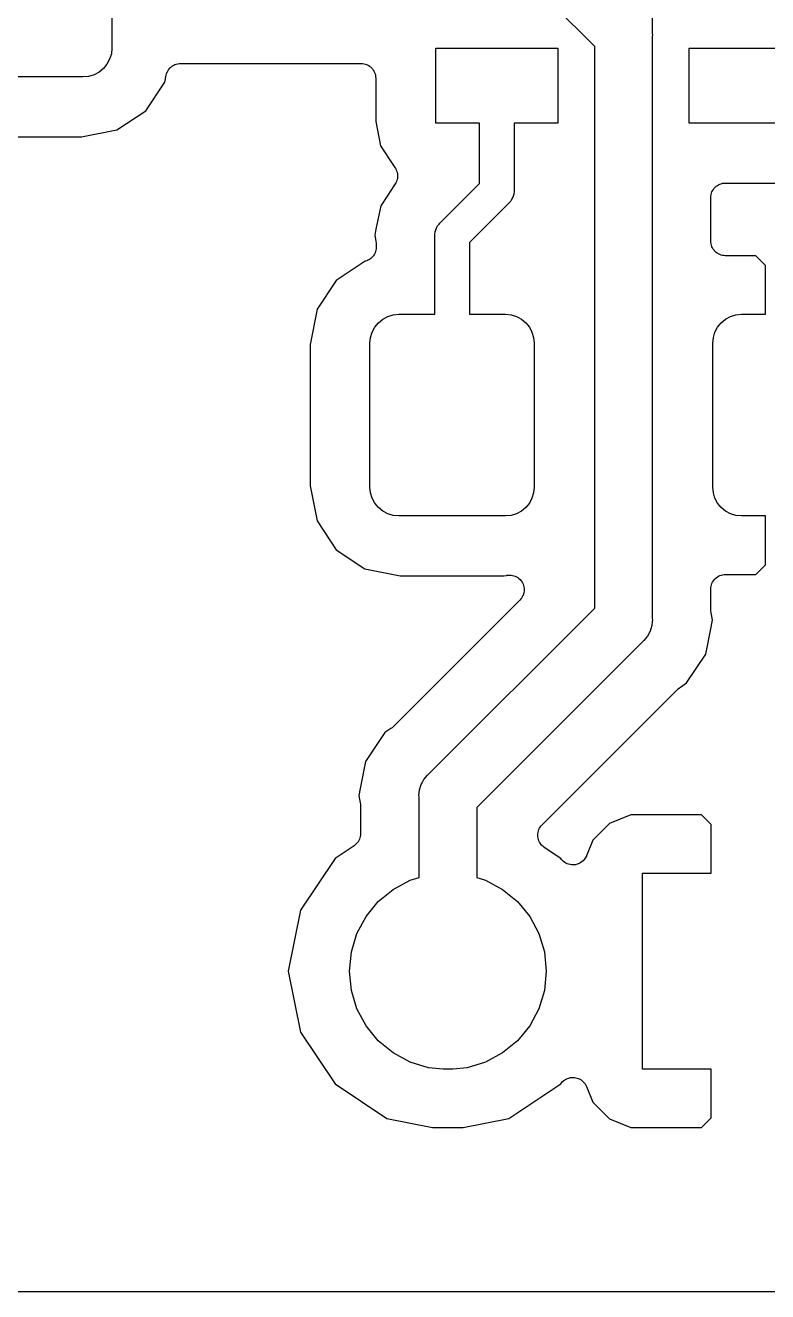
# Model space of a CAD drawing. Extents: x 103.3 to 173.2, y -93.7 to -52.1.
# Drawn here: x 116.22 to 122.66, y -93.71 to -82.72 of the extents above; entities that cross this region are included whole.
import ezdxf

# ---------------------------------------------------------------- set-up
doc = ezdxf.new("R2010")
doc.units = 0
doc.header["$MEASUREMENT"] = 0
doc.layers.add('BLACK', color=7, linetype='CONTINUOUS')

msp = doc.modelspace()

# ---------------------------------------------------------------- linework, layer by layer
at = {"layer": 'BLACK', "linetype": 'CONTINUOUS'}
for p, q in [((121.662, -82.3083), (121.662, -82.7917)), ((116.971, -82.546), (116.971, -82.921)), ((121.162, -82.9076), (120.8, -82.546)), ((121.662, -82.7917), (121.663, -82.804)), ((121.663, -82.804), (121.662, -82.8163)), ((121.662, -82.8163), (121.662, -87.8717)), ((116.967, -82.9698), (116.952, -83.0167)), ((116.971, -82.921), (116.967, -82.9698)), ((119.782, -83.571), (119.782, -82.921)), ((119.782, -82.921), (120.842, -82.921)), ((120.842, -82.921), (120.842, -83.571)), ((121.162, -87.7804), (121.162, -82.9076)), ((121.982, -83.571), (121.982, -82.921)), ((121.982, -82.921), (123.042, -82.921)), ((116.929, -83.0599), (116.898, -83.0978)), ((116.952, -83.0167), (116.929, -83.0599)), ((117.47, -83.1), (117.478, -83.0909)), ((117.478, -83.0902), (117.488, -83.0827)), ((117.478, -83.0906), (117.478, -83.0902)), ((117.478, -83.0909), (117.478, -83.0906)), ((117.488, -83.0827), (117.497, -83.0752)), ((117.497, -83.075), (117.498, -83.0747)), ((117.497, -83.0752), (117.497, -83.075)), ((117.498, -83.0747), (117.508, -83.0691)), ((117.508, -83.0691), (117.519, -83.0636)), ((117.519, -83.0634), (117.52, -83.0632)), ((117.519, -83.0636), (117.519, -83.0634)), ((117.52, -83.0632), (117.531, -83.0598)), ((117.531, -83.0598), (117.543, -83.0564)), ((117.543, -83.0564), (117.544, -83.0562)), ((117.543, -83.0564), (117.543, -83.0564)), ((117.544, -83.0562), (117.555, -83.0552)), ((117.555, -83.0552), (117.567, -83.054)), ((117.567, -83.054), (119.135, -83.054)), ((119.135, -83.054), (119.135, -83.054)), ((119.135, -83.054), (119.135, -83.054)), ((119.135, -83.054), (119.135, -83.054)), ((119.135, -83.054), (119.136, -83.054)), ((119.136, -83.054), (119.148, -83.0553)), ((119.148, -83.0553), (119.16, -83.0566)), ((119.16, -83.0566), (119.161, -83.0567)), ((119.161, -83.0567), (119.161, -83.0568)), ((119.161, -83.0568), (119.172, -83.0604)), ((119.172, -83.0604), (119.184, -83.0639)), ((119.184, -83.0639), (119.184, -83.0641)), ((119.184, -83.0641), (119.185, -83.0643)), ((119.185, -83.0643), (119.195, -83.07)), ((119.195, -83.07), (119.206, -83.0757)), ((119.206, -83.0757), (119.206, -83.076)), ((119.206, -83.076), (119.206, -83.0762)), ((119.206, -83.0762), (119.215, -83.0839)), ((119.215, -83.0839), (119.225, -83.0915)), ((119.225, -83.0915), (119.225, -83.0919)), ((116.721, -83.171), (115.796, -83.171)), ((116.77, -83.1662), (116.721, -83.171)), ((116.817, -83.152), (116.77, -83.1662)), ((116.86, -83.1289), (116.817, -83.152)), ((116.898, -83.0978), (116.86, -83.1289)), ((117.431, -83.2149), (117.443, -83.1562)), ((117.443, -83.1545), (117.447, -83.1431)), ((117.443, -83.1554), (117.443, -83.1545)), ((117.443, -83.1555), (117.443, -83.1554)), ((117.443, -83.1562), (117.443, -83.1555)), ((117.443, -83.1555), (117.443, -83.1555)), ((117.447, -83.1431), (117.45, -83.1318)), ((117.45, -83.1313), (117.451, -83.1309)), ((117.45, -83.1318), (117.45, -83.1313)), ((117.451, -83.1309), (117.456, -83.1204)), ((117.456, -83.1204), (117.462, -83.11)), ((117.462, -83.1092), (117.47, -83.1)), ((117.462, -83.1096), (117.462, -83.1092)), ((117.462, -83.11), (117.462, -83.1096)), ((119.225, -83.0919), (119.225, -83.0921)), ((119.225, -83.0921), (119.233, -83.1015)), ((119.233, -83.1015), (119.24, -83.1107)), ((119.24, -83.1107), (119.241, -83.1111)), ((119.241, -83.1111), (119.241, -83.1115)), ((119.241, -83.1115), (119.246, -83.1221)), ((119.246, -83.1221), (119.252, -83.1326)), ((119.252, -83.1326), (119.252, -83.133)), ((119.252, -83.133), (119.252, -83.1334)), ((119.252, -83.1334), (119.256, -83.1449)), ((119.256, -83.1449), (119.259, -83.1563)), ((119.259, -83.1563), (119.259, -83.1568)), ((119.259, -83.1568), (119.259, -83.1572)), ((119.259, -83.1572), (119.26, -83.1691)), ((119.26, -83.1691), (119.262, -83.181)), ((119.262, -83.181), (119.262, -83.5585)), ((117.265, -83.464), (117.431, -83.2149)), ((117.015, -83.6305), (117.265, -83.464)), ((116.709, -83.6914), (117.015, -83.6305)), ((119.262, -83.5585), (119.303, -83.7692)), ((120.162, -83.571), (119.782, -83.571)), ((120.162, -84.0959), (120.162, -83.571)), ((120.842, -83.571), (120.462, -83.571)), ((120.462, -83.571), (120.462, -84.1506)), ((123.042, -83.571), (121.982, -83.571)), ((115.809, -83.6914), (116.709, -83.6914)), ((119.303, -83.7692), (119.428, -83.9556)), ((119.428, -83.9556), (119.431, -83.9595)), ((119.431, -83.9595), (119.431, -83.9598)), ((119.431, -83.9598), (119.432, -83.9602)), ((119.432, -83.9602), (119.437, -83.9708)), ((119.437, -83.9708), (119.443, -83.9814)), ((119.442, -84.079), (119.436, -84.0895)), ((119.446, -84.0667), (119.442, -84.0782)), ((119.442, -84.0782), (119.442, -84.0786)), ((119.442, -84.0786), (119.442, -84.079)), ((119.443, -83.9814), (119.443, -83.9818)), ((119.443, -83.9818), (119.443, -83.9822)), ((119.443, -83.9822), (119.446, -83.9936)), ((119.446, -83.9936), (119.45, -84.0051)), ((119.45, -84.0553), (119.446, -84.0667)), ((119.45, -84.0051), (119.45, -84.0056)), ((119.45, -84.0056), (119.45, -84.006)), ((119.45, -84.006), (119.451, -84.0179)), ((119.451, -84.0426), (119.45, -84.0545)), ((119.45, -84.0545), (119.45, -84.0549)), ((119.45, -84.0549), (119.45, -84.0553)), ((119.451, -84.0179), (119.452, -84.0298)), ((119.452, -84.0306), (119.451, -84.0426)), ((119.452, -84.0298), (119.452, -84.0302)), ((119.452, -84.0302), (119.452, -84.0306)), ((119.42, -84.1157), (119.366, -84.1968)), ((119.431, -84.1), (119.42, -84.1156)), ((119.42, -84.1156), (119.42, -84.1157)), ((119.436, -84.0895), (119.431, -84.1)), ((119.824, -84.4342), (120.162, -84.0959)), ((120.46, -84.1874), (120.452, -84.214)), ((120.462, -84.1654), (120.46, -84.1874)), ((120.462, -84.1506), (120.463, -84.158)), ((120.463, -84.158), (120.462, -84.1654)), ((120.462, -84.1654), (120.462, -84.1654)), ((122.173, -84.192), (122.176, -84.1806)), ((122.176, -84.1806), (122.18, -84.1692)), ((122.18, -84.1684), (122.186, -84.158)), ((122.18, -84.1688), (122.18, -84.1684)), ((122.18, -84.1692), (122.18, -84.1688)), ((122.186, -84.158), (122.192, -84.1474)), ((122.192, -84.1467), (122.2, -84.1376)), ((122.192, -84.1471), (122.192, -84.1467)), ((122.192, -84.1474), (122.192, -84.1471)), ((122.2, -84.1376), (122.208, -84.1283)), ((122.208, -84.1277), (122.217, -84.1202)), ((122.208, -84.128), (122.208, -84.1277)), ((122.208, -84.1283), (122.208, -84.128)), ((122.217, -84.1202), (122.227, -84.1127)), ((122.227, -84.1122), (122.238, -84.1066)), ((122.227, -84.1124), (122.227, -84.1122)), ((122.227, -84.1127), (122.227, -84.1124)), ((122.238, -84.1066), (122.249, -84.101)), ((122.249, -84.1007), (122.261, -84.0973)), ((122.249, -84.1009), (122.249, -84.1007)), ((122.249, -84.101), (122.249, -84.1009)), ((122.261, -84.0973), (122.272, -84.0939)), ((122.272, -84.0939), (122.273, -84.0938)), ((122.273, -84.0937), (122.285, -84.0926)), ((122.273, -84.0938), (122.273, -84.0937)), ((122.285, -84.0926), (122.297, -84.0914)), ((122.297, -84.0914), (123.029, -84.0914)), ((119.305, -84.2888), (119.264, -84.493)), ((119.366, -84.1968), (119.305, -84.2888)), ((119.366, -84.1968), (119.366, -84.1968)), ((120.413, -84.2693), (120.075, -84.6076)), ((120.419, -84.2646), (120.413, -84.2693)), ((120.43, -84.2506), (120.419, -84.2646)), ((120.437, -84.2417), (120.43, -84.2506)), ((120.451, -84.2157), (120.437, -84.2417)), ((120.452, -84.214), (120.451, -84.2157)), ((122.17, -84.2167), (122.171, -84.2047)), ((122.17, -84.2175), (122.17, -84.2167)), ((122.17, -84.2176), (122.17, -84.2175)), ((122.17, -84.2184), (122.17, -84.2176)), ((122.17, -84.2176), (122.17, -84.2176)), ((122.17, -84.596), (122.17, -84.2184)), ((122.171, -84.2047), (122.173, -84.1929)), ((122.173, -84.1925), (122.173, -84.192)), ((122.173, -84.1929), (122.173, -84.1925)), ((119.264, -84.493), (119.254, -84.5455)), ((119.264, -84.493), (119.264, -84.493)), ((119.774, -84.5381), (119.777, -84.5161)), ((119.777, -84.5161), (119.785, -84.4878)), ((119.785, -84.4878), (119.793, -84.4738)), ((119.793, -84.4738), (119.799, -84.4618)), ((119.799, -84.4618), (119.811, -84.4474)), ((119.811, -84.4474), (119.818, -84.4389)), ((119.818, -84.4389), (119.824, -84.4342)), ((119.254, -84.5455), (119.264, -84.598)), ((119.264, -84.598), (119.264, -84.5998)), ((119.264, -84.5998), (119.265, -84.6113)), ((119.265, -84.6113), (119.266, -84.6228)), ((119.266, -84.6228), (119.266, -84.6477)), ((119.774, -84.5455), (119.774, -84.5381)), ((119.774, -84.5529), (119.774, -84.5455)), ((119.774, -85.231), (119.774, -84.5529)), ((120.075, -84.6076), (120.075, -85.231)), ((122.171, -84.6079), (122.17, -84.596)), ((122.172, -84.6198), (122.171, -84.6079)), ((122.172, -84.6202), (122.172, -84.6198)), ((122.172, -84.6207), (122.172, -84.6202)), ((122.176, -84.6321), (122.172, -84.6207)), ((119.228, -84.7384), (119.219, -84.7459)), ((119.229, -84.7381), (119.228, -84.7384)), ((119.237, -84.7285), (119.229, -84.7377)), ((119.229, -84.7377), (119.229, -84.7381)), ((119.244, -84.7195), (119.237, -84.7285)), ((119.245, -84.719), (119.244, -84.7195)), ((119.25, -84.7082), (119.245, -84.7186)), ((119.245, -84.7186), (119.245, -84.719)), ((119.256, -84.6977), (119.25, -84.7082)), ((119.257, -84.6968), (119.256, -84.6973)), ((119.256, -84.6973), (119.256, -84.6977)), ((119.26, -84.6855), (119.257, -84.6968)), ((119.264, -84.6741), (119.26, -84.6855)), ((119.265, -84.6614), (119.264, -84.6731)), ((119.264, -84.6731), (119.264, -84.6736)), ((119.264, -84.6736), (119.264, -84.6741)), ((119.266, -84.6495), (119.265, -84.6614)), ((119.266, -84.6477), (119.266, -84.6485)), ((119.266, -84.6485), (119.266, -84.6485)), ((119.266, -84.6485), (119.266, -84.6485)), ((119.266, -84.6485), (119.266, -84.6495)), ((122.179, -84.6436), (122.176, -84.6321)), ((122.179, -84.644), (122.179, -84.6436)), ((122.18, -84.6444), (122.179, -84.644)), ((122.185, -84.6549), (122.18, -84.6444)), ((122.191, -84.6655), (122.185, -84.6549)), ((122.191, -84.6659), (122.191, -84.6655)), ((122.191, -84.6663), (122.191, -84.6659)), ((122.199, -84.6755), (122.191, -84.6663)), ((122.206, -84.6849), (122.199, -84.6755)), ((122.207, -84.6851), (122.206, -84.6849)), ((122.207, -84.6855), (122.207, -84.6851)), ((122.216, -84.6931), (122.207, -84.6855)), ((122.225, -84.7008), (122.216, -84.6931)), ((122.226, -84.701), (122.225, -84.7008)), ((122.226, -84.7013), (122.226, -84.701)), ((122.237, -84.707), (122.226, -84.7013)), ((122.247, -84.7127), (122.237, -84.707)), ((122.247, -84.7129), (122.247, -84.7127)), ((122.248, -84.7131), (122.247, -84.7129)), ((122.259, -84.7166), (122.248, -84.7131)), ((122.271, -84.7202), (122.259, -84.7166)), ((122.271, -84.7203), (122.271, -84.7202)), ((122.271, -84.7204), (122.271, -84.7203)), ((122.283, -84.7217), (122.271, -84.7204)), ((122.295, -84.723), (122.283, -84.7217)), ((122.296, -84.723), (122.295, -84.723)), ((122.297, -84.723), (122.296, -84.723)), ((122.296, -84.723), (122.296, -84.723)), ((122.296, -84.723), (122.296, -84.723)), ((122.561, -84.723), (122.297, -84.723)), ((122.645, -84.8074), (122.561, -84.723)), ((119.169, -84.7708), (118.919, -84.938)), ((119.176, -84.7688), (119.169, -84.7708)), ((119.187, -84.7655), (119.176, -84.7688)), ((119.188, -84.7652), (119.187, -84.7655)), ((119.198, -84.7595), (119.188, -84.7651)), ((119.188, -84.7651), (119.188, -84.7652)), ((119.209, -84.754), (119.198, -84.7595)), ((119.21, -84.7534), (119.209, -84.7537)), ((119.209, -84.7537), (119.209, -84.754)), ((119.219, -84.7459), (119.21, -84.7534)), ((122.645, -85.231), (122.645, -84.8074)), ((118.919, -84.938), (118.753, -85.1871)), ((118.753, -85.1871), (118.692, -85.4935)), ((119.285, -85.3042), (119.323, -85.2731)), ((119.323, -85.2731), (119.366, -85.25)), ((119.366, -85.25), (119.413, -85.2358)), ((119.413, -85.2358), (119.462, -85.231)), ((119.462, -85.231), (119.774, -85.231)), ((120.075, -85.231), (120.387, -85.231)), ((120.387, -85.231), (120.436, -85.2358)), ((120.436, -85.2358), (120.483, -85.25)), ((120.483, -85.25), (120.526, -85.2731)), ((120.526, -85.2731), (120.564, -85.3042)), ((122.26, -85.3042), (122.298, -85.2731)), ((122.298, -85.2731), (122.341, -85.25)), ((122.341, -85.25), (122.388, -85.2358)), ((122.388, -85.2358), (122.437, -85.231)), ((122.437, -85.231), (122.645, -85.231)), ((119.217, -85.4322), (119.231, -85.3853)), ((119.231, -85.3853), (119.254, -85.3421)), ((119.254, -85.3421), (119.285, -85.3042)), ((120.564, -85.3042), (120.595, -85.3421)), ((120.595, -85.3421), (120.618, -85.3853)), ((120.618, -85.3853), (120.632, -85.4322)), ((122.192, -85.4322), (122.206, -85.3853)), ((122.206, -85.3853), (122.229, -85.3421)), ((122.229, -85.3421), (122.26, -85.3042)), ((118.692, -85.4935), (118.692, -86.7185)), ((119.212, -85.481), (119.217, -85.4322)), ((119.212, -86.731), (119.212, -85.481)), ((120.632, -85.4322), (120.637, -85.481)), ((120.637, -85.481), (120.637, -86.731)), ((122.187, -85.481), (122.192, -85.4322)), ((122.187, -86.731), (122.187, -85.481)), ((118.692, -86.7185), (118.753, -87.0249)), ((119.217, -86.7798), (119.212, -86.731)), ((119.231, -86.8267), (119.217, -86.7798)), ((119.254, -86.8699), (119.231, -86.8267)), ((120.618, -86.8267), (120.595, -86.8699)), ((120.632, -86.7798), (120.618, -86.8267)), ((120.637, -86.731), (120.632, -86.7798)), ((122.192, -86.7798), (122.187, -86.731)), ((122.206, -86.8267), (122.192, -86.7798)), ((122.229, -86.8699), (122.206, -86.8267)), ((119.285, -86.9078), (119.254, -86.8699)), ((119.323, -86.9389), (119.285, -86.9078)), ((120.564, -86.9078), (120.526, -86.9389)), ((120.595, -86.8699), (120.564, -86.9078)), ((122.26, -86.9078), (122.229, -86.8699)), ((122.298, -86.9389), (122.26, -86.9078)), ((118.753, -87.0249), (118.919, -87.274)), ((119.366, -86.962), (119.323, -86.9389)), ((119.413, -86.9762), (119.366, -86.962)), ((119.462, -86.981), (119.413, -86.9762)), ((120.387, -86.981), (119.462, -86.981)), ((120.436, -86.9762), (120.387, -86.981)), ((120.483, -86.962), (120.436, -86.9762)), ((120.526, -86.9389), (120.483, -86.962)), ((122.341, -86.962), (122.298, -86.9389)), ((122.388, -86.9762), (122.341, -86.962)), ((122.437, -86.981), (122.388, -86.9762)), ((122.645, -86.981), (122.437, -86.981)), ((122.645, -87.4046), (122.645, -86.981)), ((118.919, -87.274), (119.168, -87.4405)), ((119.168, -87.4405), (119.475, -87.5014)), ((122.561, -87.489), (122.645, -87.4046)), ((119.475, -87.5014), (120.374, -87.5014)), ((120.374, -87.5014), (120.398, -87.4967)), ((120.398, -87.4967), (120.4, -87.4964)), ((120.4, -87.4963), (120.412, -87.4953)), ((120.4, -87.4964), (120.4, -87.4963)), ((120.4, -87.4964), (120.4, -87.4964)), ((120.4, -87.4964), (120.4, -87.4964)), ((120.412, -87.4953), (120.425, -87.4943)), ((120.425, -87.4943), (120.425, -87.4943)), ((120.425, -87.4943), (120.425, -87.4943)), ((120.425, -87.4943), (120.437, -87.4956)), ((120.437, -87.4956), (120.449, -87.4969)), ((120.449, -87.4969), (120.449, -87.497)), ((120.449, -87.497), (120.449, -87.497)), ((120.449, -87.497), (120.461, -87.5007)), ((120.461, -87.5007), (120.473, -87.5043)), ((120.473, -87.5043), (120.473, -87.5044)), ((120.473, -87.5044), (120.473, -87.5045)), ((120.473, -87.5045), (120.484, -87.5103)), ((120.484, -87.5103), (120.495, -87.5162)), ((120.495, -87.5162), (120.495, -87.5163)), ((120.495, -87.5163), (120.495, -87.5164)), ((120.495, -87.5164), (120.504, -87.5244)), ((120.504, -87.5244), (120.514, -87.5321)), ((120.514, -87.5321), (120.514, -87.5322)), ((120.514, -87.5322), (120.514, -87.5323)), ((120.514, -87.5323), (120.521, -87.5418)), ((120.521, -87.5418), (120.529, -87.5513)), ((120.529, -87.5513), (120.529, -87.5515)), ((120.529, -87.5515), (120.529, -87.5516)), ((120.529, -87.5516), (120.535, -87.5624)), ((120.535, -87.5624), (120.541, -87.5733)), ((120.541, -87.5733), (120.541, -87.5734)), ((120.541, -87.5734), (120.541, -87.5736)), ((120.541, -87.5736), (120.544, -87.5855)), ((120.544, -87.5855), (120.548, -87.597)), ((120.548, -87.597), (120.548, -87.5972)), ((120.548, -87.5972), (120.548, -87.5973)), ((120.548, -87.5973), (120.549, -87.6096)), ((122.171, -87.6023), (122.173, -87.5905)), ((122.173, -87.5896), (122.176, -87.5782)), ((122.173, -87.59), (122.173, -87.5896)), ((122.173, -87.5905), (122.173, -87.59)), ((122.176, -87.5782), (122.18, -87.5668)), ((122.18, -87.566), (122.186, -87.5555)), ((122.18, -87.5664), (122.18, -87.566)), ((122.18, -87.5668), (122.18, -87.5664)), ((122.186, -87.5555), (122.192, -87.545)), ((122.192, -87.5442), (122.2, -87.5351)), ((122.192, -87.5446), (122.192, -87.5442)), ((122.192, -87.545), (122.192, -87.5446)), ((122.2, -87.5351), (122.208, -87.5259)), ((122.208, -87.5253), (122.217, -87.5178)), ((122.208, -87.5256), (122.208, -87.5253)), ((122.208, -87.5259), (122.208, -87.5256)), ((122.217, -87.5178), (122.227, -87.5102)), ((122.227, -87.5097), (122.238, -87.5042)), ((122.227, -87.51), (122.227, -87.5097)), ((122.227, -87.5102), (122.227, -87.51)), ((122.238, -87.5042), (122.249, -87.4986)), ((122.249, -87.4982), (122.261, -87.4949)), ((122.249, -87.4985), (122.249, -87.4982)), ((122.249, -87.4986), (122.249, -87.4985)), ((122.261, -87.4949), (122.272, -87.4914)), ((122.272, -87.4914), (122.273, -87.4914)), ((122.273, -87.4912), (122.285, -87.4902)), ((122.273, -87.4914), (122.273, -87.4912)), ((122.285, -87.4902), (122.297, -87.489)), ((122.297, -87.489), (122.561, -87.489)), ((120.521, -87.7016), (120.513, -87.711)), ((120.529, -87.6922), (120.521, -87.7016)), ((120.534, -87.6813), (120.529, -87.6919)), ((120.529, -87.6919), (120.529, -87.692)), ((120.529, -87.692), (120.529, -87.6922)), ((120.54, -87.6704), (120.534, -87.6813)), ((120.544, -87.6586), (120.54, -87.67)), ((120.54, -87.67), (120.54, -87.6702)), ((120.54, -87.6702), (120.54, -87.6704)), ((120.548, -87.6467), (120.544, -87.6586)), ((120.549, -87.6343), (120.548, -87.6463)), ((120.548, -87.6463), (120.548, -87.6465)), ((120.548, -87.6465), (120.548, -87.6467)), ((120.549, -87.6096), (120.55, -87.6217)), ((120.55, -87.622), (120.549, -87.6343)), ((120.55, -87.6217), (120.55, -87.6218)), ((120.55, -87.6218), (120.55, -87.622)), ((122.17, -87.6142), (122.171, -87.6023)), ((122.17, -87.6151), (122.17, -87.6142)), ((122.17, -87.616), (122.17, -87.6151)), ((122.17, -87.6151), (122.17, -87.6151)), ((122.17, -87.6151), (122.17, -87.6151)), ((122.17, -87.7968), (122.17, -87.616)), ((120.513, -87.711), (119.414, -88.8104)), ((119.72, -89.2225), (121.162, -87.7804)), ((122.171, -87.8083), (122.17, -87.7968)), ((122.172, -87.8199), (122.171, -87.8083)), ((121.662, -87.8963), (121.658, -87.933)), ((121.662, -87.8717), (121.663, -87.884)), ((121.663, -87.884), (121.662, -87.8963)), ((121.662, -87.8963), (121.662, -87.8963)), ((122.172, -87.8216), (122.172, -87.8199)), ((122.185, -87.884), (122.172, -87.8216)), ((122.172, -87.9464), (122.185, -87.884)), ((121.621, -88.0236), (121.59, -88.0616)), ((121.644, -87.9801), (121.621, -88.0236)), ((121.658, -87.933), (121.644, -87.9801)), ((122.126, -88.1798), (122.172, -87.9464)), ((122.172, -87.9464), (122.172, -87.9464)), ((121.58, -88.0695), (120.138, -89.5116)), ((121.59, -88.0616), (121.58, -88.0695)), ((121.958, -88.4305), (122.126, -88.1798)), ((121.888, -88.4804), (121.897, -88.4731)), ((121.897, -88.4731), (121.906, -88.4658)), ((121.906, -88.4658), (121.958, -88.4305)), ((120.706, -89.6625), (121.886, -88.4816)), ((121.886, -88.4816), (121.888, -88.4804)), ((119.342, -88.8615), (119.174, -89.1122)), ((119.394, -88.8262), (119.342, -88.8615)), ((119.403, -88.8188), (119.394, -88.8262)), ((119.412, -88.8116), (119.403, -88.8188)), ((119.414, -88.8104), (119.412, -88.8116)), ((119.174, -89.1122), (119.128, -89.3456)), ((119.679, -89.2684), (119.71, -89.2304)), ((119.71, -89.2304), (119.72, -89.2225)), ((119.128, -89.3456), (119.115, -89.408)), ((119.128, -89.3456), (119.128, -89.3456)), ((119.642, -89.359), (119.656, -89.3119)), ((119.656, -89.3119), (119.664, -89.2963)), ((119.664, -89.2963), (119.679, -89.2684)), ((119.115, -89.408), (119.128, -89.4704)), ((119.637, -89.408), (119.642, -89.359)), ((119.638, -89.4203), (119.637, -89.408)), ((119.638, -90.1196), (119.638, -89.4203)), ((119.128, -89.4704), (119.128, -89.4721)), ((119.128, -89.4721), (119.129, -89.4837)), ((119.129, -89.4837), (119.13, -89.4952)), ((119.13, -89.4952), (119.13, -89.7373)), ((120.138, -89.5116), (120.138, -90.1196)), ((121.477, -89.574), (121.29, -89.6513)), ((122.09, -89.574), (121.477, -89.574)), ((122.174, -89.6584), (122.09, -89.574)), ((120.684, -89.6922), (120.69, -89.6816)), ((120.69, -89.681), (120.698, -89.6718)), ((120.69, -89.6813), (120.69, -89.681)), ((120.69, -89.6816), (120.69, -89.6813)), ((120.698, -89.6718), (120.706, -89.6625)), ((121.29, -89.6513), (121.147, -89.7942)), ((122.174, -90.082), (122.174, -89.6584)), ((119.12, -89.7874), (119.114, -89.7977)), ((119.124, -89.775), (119.12, -89.7863)), ((119.12, -89.7863), (119.12, -89.7868)), ((119.12, -89.7868), (119.12, -89.7874)), ((119.127, -89.7637), (119.124, -89.775)), ((119.129, -89.7509), (119.127, -89.7626)), ((119.127, -89.7626), (119.127, -89.7631)), ((119.127, -89.7631), (119.127, -89.7637)), ((119.13, -89.7391), (119.129, -89.7509)), ((119.13, -89.7373), (119.13, -89.7379)), ((119.13, -89.7379), (119.13, -89.7379)), ((119.13, -89.7379), (119.13, -89.7379)), ((119.13, -89.7379), (119.13, -89.7391)), ((120.668, -89.751), (120.67, -89.7392)), ((120.668, -89.7514), (120.668, -89.751)), ((120.668, -89.7518), (120.668, -89.7514)), ((120.669, -89.7637), (120.668, -89.7518)), ((120.671, -89.7757), (120.669, -89.7637)), ((120.67, -89.7392), (120.671, -89.7272)), ((120.671, -89.7264), (120.675, -89.715)), ((120.671, -89.7268), (120.671, -89.7264)), ((120.671, -89.7272), (120.671, -89.7268)), ((120.671, -89.7761), (120.671, -89.7757)), ((120.671, -89.7765), (120.671, -89.7761)), ((120.674, -89.7881), (120.671, -89.7765)), ((120.677, -89.7995), (120.674, -89.7881)), ((120.675, -89.715), (120.678, -89.7035)), ((120.678, -89.7027), (120.684, -89.6922)), ((120.678, -89.7031), (120.678, -89.7027)), ((120.678, -89.7035), (120.678, -89.7031)), ((121.147, -89.7942), (121.09, -89.9316)), ((119.074, -89.8429), (118.909, -89.9529)), ((119.083, -89.8355), (119.074, -89.8429)), ((119.092, -89.8281), (119.083, -89.8355)), ((119.093, -89.8272), (119.092, -89.8276)), ((119.092, -89.8276), (119.092, -89.8281)), ((119.1, -89.8181), (119.093, -89.8272)), ((119.108, -89.8091), (119.1, -89.8181)), ((119.114, -89.7977), (119.108, -89.8081)), ((119.108, -89.8081), (119.108, -89.8086)), ((119.108, -89.8086), (119.108, -89.8091)), ((120.678, -89.7999), (120.677, -89.7995)), ((120.678, -89.8002), (120.678, -89.7999)), ((120.683, -89.811), (120.678, -89.8002)), ((120.689, -89.8215), (120.683, -89.811)), ((120.689, -89.8218), (120.689, -89.8215)), ((120.689, -89.8222), (120.689, -89.8218)), ((120.697, -89.8315), (120.689, -89.8222)), ((120.704, -89.8409), (120.697, -89.8315)), ((120.705, -89.8411), (120.704, -89.8409)), ((120.705, -89.8414), (120.705, -89.8411)), ((120.714, -89.8491), (120.705, -89.8414)), ((120.723, -89.8569), (120.714, -89.8491)), ((120.724, -89.8573), (120.723, -89.8569)), ((120.725, -89.8579), (120.724, -89.8573)), ((120.724, -89.8573), (120.724, -89.8573)), ((120.724, -89.8573), (120.724, -89.8573)), ((120.867, -89.9529), (120.725, -89.8579)), ((118.909, -89.9529), (118.609, -90.4021)), ((120.867, -89.9536), (120.867, -89.9529)), ((120.875, -89.9629), (120.867, -89.9536)), ((120.883, -89.9724), (120.875, -89.9629)), ((120.883, -89.9725), (120.883, -89.9724)), ((120.883, -89.9728), (120.883, -89.9725)), ((120.892, -89.9804), (120.883, -89.9728)), ((120.902, -89.9882), (120.892, -89.9804)), ((120.902, -89.9883), (120.902, -89.9882)), ((120.902, -89.9885), (120.902, -89.9883)), ((120.913, -89.9943), (120.902, -89.9885)), ((120.924, -90), (120.913, -89.9943)), ((120.924, -90.0001), (120.924, -90)), ((120.924, -90.0002), (120.924, -90.0001)), ((120.936, -90.0038), (120.924, -90.0002)), ((120.947, -90.0074), (120.936, -90.0038)), ((120.948, -90.0074), (120.947, -90.0074)), ((120.948, -90.0075), (120.948, -90.0074)), ((120.96, -90.0088), (120.948, -90.0075)), ((120.972, -90.01), (120.96, -90.0088)), ((120.973, -90.01), (120.972, -90.01)), ((120.972, -90.01), (120.972, -90.01)), ((120.985, -90.0089), (120.973, -90.01)), ((120.997, -90.0078), (120.985, -90.0089)), ((121.009, -90.0043), (120.997, -90.0077)), ((120.997, -90.0077), (120.997, -90.0077)), ((120.997, -90.0077), (120.997, -90.0078)), ((121.02, -90.0009), (121.009, -90.0043)), ((121.021, -90.0007), (121.02, -90.0009)), ((121.032, -89.9949), (121.021, -90.0007)), ((121.021, -90.0007), (121.021, -90.0007)), ((121.042, -89.9894), (121.032, -89.9949)), ((121.043, -89.9893), (121.042, -89.9894)), ((121.052, -89.9814), (121.043, -89.9891)), ((121.043, -89.9891), (121.043, -89.9893)), ((121.062, -89.9739), (121.052, -89.9814)), ((121.07, -89.9642), (121.062, -89.9735)), ((121.062, -89.9735), (121.062, -89.9737)), ((121.062, -89.9737), (121.062, -89.9739)), ((121.078, -89.955), (121.07, -89.9642)), ((121.084, -89.9438), (121.078, -89.9545)), ((121.078, -89.9545), (121.078, -89.9547)), ((121.078, -89.9547), (121.078, -89.955)), ((121.09, -89.9333), (121.084, -89.9438)), ((121.09, -89.9316), (121.09, -89.9327)), ((121.09, -89.9327), (121.09, -89.9328)), ((121.09, -89.9328), (121.09, -89.9328)), ((121.09, -89.9328), (121.09, -89.9333)), ((119.561, -90.1429), (119.638, -90.1196)), ((120.138, -90.1196), (120.215, -90.1429)), ((121.578, -91.782), (121.578, -90.082)), ((121.578, -90.082), (122.174, -90.082)), ((119.284, -90.3281), (119.413, -90.2218)), ((119.413, -90.2218), (119.561, -90.1429)), ((120.215, -90.1429), (120.363, -90.2218)), ((120.363, -90.2218), (120.492, -90.3281)), ((119.178, -90.4575), (119.284, -90.3281)), ((120.492, -90.3281), (120.598, -90.4575)), ((118.609, -90.4021), (118.503, -90.932)), ((119.099, -90.6051), (119.178, -90.4575)), ((120.598, -90.4575), (120.677, -90.6051)), ((119.05, -90.7654), (119.099, -90.6051)), ((120.677, -90.6051), (120.726, -90.7654)), ((119.034, -90.932), (119.05, -90.7654)), ((120.726, -90.7654), (120.742, -90.932)), ((118.503, -90.932), (118.609, -91.4619)), ((119.05, -91.0986), (119.034, -90.932)), ((120.742, -90.932), (120.726, -91.0986)), ((119.099, -91.2589), (119.05, -91.0986)), ((120.726, -91.0986), (120.677, -91.2589)), ((119.178, -91.4065), (119.099, -91.2589)), ((120.677, -91.2589), (120.598, -91.4065)), ((119.284, -91.5359), (119.178, -91.4065)), ((120.598, -91.4065), (120.492, -91.5359)), ((118.609, -91.4619), (118.909, -91.9111)), ((119.413, -91.6422), (119.284, -91.5359)), ((120.492, -91.5359), (120.363, -91.6422)), ((119.561, -91.7211), (119.413, -91.6422)), ((120.363, -91.6422), (120.215, -91.7211)), ((119.721, -91.7697), (119.561, -91.7211)), ((119.846, -91.782), (119.721, -91.7697)), ((120.055, -91.7697), (119.93, -91.782)), ((120.215, -91.7211), (120.055, -91.7697)), ((119.93, -91.782), (119.846, -91.782)), ((120.884, -91.89), (120.894, -91.8823)), ((120.894, -91.8823), (120.903, -91.8748)), ((120.903, -91.8748), (120.904, -91.8747)), ((120.904, -91.8745), (120.915, -91.8689)), ((120.904, -91.8747), (120.904, -91.8745)), ((120.915, -91.8689), (120.925, -91.8633)), ((120.925, -91.8633), (120.926, -91.8632)), ((120.926, -91.8631), (120.937, -91.8597)), ((120.926, -91.8632), (120.926, -91.8631)), ((120.937, -91.8597), (120.949, -91.8563)), ((120.949, -91.8563), (120.949, -91.8562)), ((120.949, -91.8562), (120.95, -91.8562)), ((120.95, -91.8562), (120.962, -91.8551)), ((120.962, -91.8551), (120.974, -91.854)), ((120.974, -91.854), (120.974, -91.854)), ((120.974, -91.854), (120.974, -91.854)), ((120.974, -91.854), (120.987, -91.8553)), ((120.987, -91.8553), (120.998, -91.8565)), ((120.998, -91.8565), (120.999, -91.8566)), ((120.999, -91.8566), (120.999, -91.8566)), ((120.999, -91.8566), (121.011, -91.8603)), ((121.011, -91.8603), (121.022, -91.8638)), ((121.022, -91.8638), (121.022, -91.8639)), ((121.022, -91.8639), (121.023, -91.864)), ((121.023, -91.864), (121.033, -91.8698)), ((121.033, -91.8698), (121.044, -91.8756)), ((121.044, -91.8756), (121.044, -91.8757)), ((121.044, -91.8757), (121.044, -91.8759)), ((121.044, -91.8759), (121.054, -91.8837)), ((121.054, -91.8837), (121.063, -91.8913)), ((122.174, -91.782), (121.578, -91.782)), ((122.174, -92.2056), (122.174, -91.782)), ((118.909, -91.9111), (119.358, -92.2112)), ((120.418, -92.2112), (120.867, -91.9111)), ((120.867, -91.9104), (120.868, -91.9094)), ((120.867, -91.9111), (120.867, -91.9104)), ((120.868, -91.9089), (120.876, -91.8996)), ((120.868, -91.9094), (120.868, -91.9089)), ((120.868, -91.9094), (120.868, -91.9094)), ((120.868, -91.9094), (120.868, -91.9094)), ((120.876, -91.8996), (120.884, -91.8904)), ((120.884, -91.8902), (120.884, -91.89)), ((120.884, -91.8904), (120.884, -91.8902)), ((121.063, -91.8913), (121.063, -91.8915)), ((121.063, -91.8915), (121.063, -91.8917)), ((121.063, -91.8917), (121.071, -91.9013)), ((121.071, -91.9013), (121.079, -91.9105)), ((121.079, -91.9105), (121.079, -91.9107)), ((121.079, -91.9107), (121.079, -91.911)), ((121.079, -91.911), (121.085, -91.9218)), ((121.085, -91.9218), (121.09, -91.9324)), ((121.09, -91.9324), (121.147, -92.0698)), ((121.147, -92.0698), (121.29, -92.2127)), ((119.358, -92.2112), (119.754, -92.29)), ((120.022, -92.29), (120.418, -92.2112)), ((121.29, -92.2127), (121.477, -92.29)), ((122.09, -92.29), (122.174, -92.2056)), ((119.754, -92.29), (120.022, -92.29)), ((121.477, -92.29), (122.09, -92.29)), ((173.103, -93.7138), (103.453, -93.7138))]:
    msp.add_line(p, q, dxfattribs=at)

doc.saveas('drawing.dxf')
